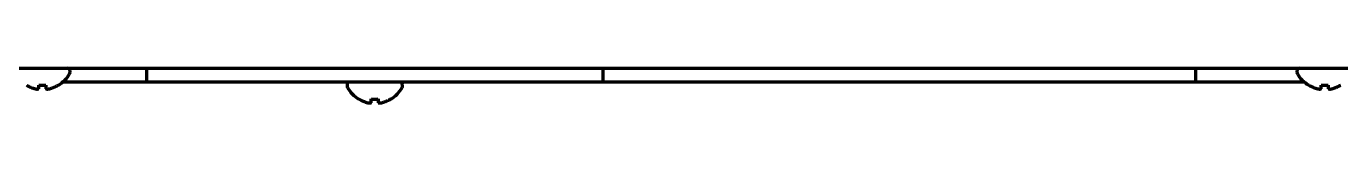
# Model space of a CAD drawing. Header units: inches. Extents: x -3022 to 7311, y 343 to 5680.
# Drawn here: x 5016 to 5205.6, y 2199.3 to 2204.3 of the extents above; entities that cross this region are included whole.
import ezdxf

# ---------------------------------------------------------------- set-up
doc = ezdxf.new("R2010")
doc.units = ezdxf.units.IN

msp = doc.modelspace()

# ---------------------------------------------------------------- linework, layer by layer
at = {"linetype": 'Continuous', "lineweight": 70}
for p, q in [((4570.48, 2204.29), (5394.48, 2204.29)), ((5022.28, 2203.69), (5022.28, 2203.89)), ((5033.32, 2204.29), (5033.32, 2202.29)), ((5099.16, 2204.29), (5099.16, 2202.29)), ((5184.66, 2204.29), (5184.66, 2202.29)), ((5199.28, 2203.89), (5199.28, 2203.69)), ((5015.98, 2201.81), (5015.98, 2201.85)), ((5020.58, 2201.85), (5020.58, 2201.81)), ((5025.32, 2202.29), (5021.23, 2202.29)), ((5033.32, 2202.29), (5025.32, 2202.29)), ((5036.32, 2202.29), (5033.32, 2202.29)), ((5096.16, 2202.29), (5036.32, 2202.29)), ((5062.24, 2201.89), (5062.24, 2201.69)), ((5070.24, 2201.69), (5070.24, 2201.89)), ((5099.16, 2202.29), (5096.16, 2202.29)), ((5107.16, 2202.29), (5099.16, 2202.29)), ((5176.66, 2202.29), (5107.16, 2202.29)), ((5184.66, 2202.29), (5176.66, 2202.29)), ((5187.66, 2202.29), (5184.66, 2202.29)), ((5200.33, 2202.29), (5187.66, 2202.29)), ((5200.98, 2201.81), (5200.98, 2201.85)), ((5205.58, 2201.85), (5205.58, 2201.81)), ((5063.94, 2199.81), (5063.94, 2199.85)), ((5068.54, 2199.85), (5068.54, 2199.81))]:
    msp.add_line(p, q, dxfattribs=at)
for centre, radius, start, end in [((5018.08, 2205.91), 4.8, 301.5837, 329.6988), ((5021.88, 2203.89), 0.4, 0, 90), ((5021.88, 2203.69), 0.4, 329.6988, 0), ((5199.68, 2203.89), 0.4, 90, 180), ((5199.68, 2203.69), 0.4, 180, 210.3012), ((5203.48, 2205.91), 4.8, 210.3012, 238.4186), ((5018.28, 2205.59), 3.78, 262.3959, 269.9965), ((5018.28, 2205.59), 3.78, 270.0035, 277.6041), ((5062.64, 2201.89), 0.4, 90, 180), ((5062.64, 2201.69), 0.4, 180, 210.3012), ((5066.44, 2203.91), 4.8, 210.3012, 238.4186), ((5066.04, 2203.91), 4.8, 301.5837, 329.6988), ((5069.84, 2201.89), 0.4, 0, 90), ((5069.84, 2201.69), 0.4, 329.6988, 0), ((5203.28, 2205.59), 3.78, 262.3959, 269.9965), ((5203.28, 2205.59), 3.78, 270.0035, 277.6041), ((5066.24, 2203.59), 3.78, 262.3959, 269.9965), ((5066.24, 2203.59), 3.78, 270.0035, 277.6041)]:
    msp.add_arc(centre, radius, start, end, dxfattribs=at)
for points in [[(5015.98, 2201.85), (5016.18, 2201.72), (5016.39, 2201.61), (5016.72, 2201.48), (5016.83, 2201.43), (5017.05, 2201.36), (5017.16, 2201.33), (5017.28, 2201.3)], [(5018.78, 2201.85), (5018.78, 2201.72), (5018.78, 2201.61), (5018.78, 2201.48), (5018.78, 2201.43), (5018.78, 2201.36), (5018.78, 2201.33), (5018.78, 2201.3)], [(5200.98, 2201.85), (5201.18, 2201.72), (5201.39, 2201.61), (5201.72, 2201.48), (5201.83, 2201.43), (5202.05, 2201.36), (5202.16, 2201.33), (5202.28, 2201.3)], [(5203.78, 2201.85), (5203.78, 2201.72), (5203.78, 2201.61), (5203.78, 2201.48), (5203.78, 2201.43), (5203.78, 2201.36), (5203.78, 2201.33), (5203.78, 2201.3)], [(5063.94, 2199.85), (5064.14, 2199.72), (5064.35, 2199.61), (5064.68, 2199.48), (5064.79, 2199.43), (5065.01, 2199.36), (5065.12, 2199.33), (5065.24, 2199.3)], [(5066.74, 2199.85), (5066.74, 2199.72), (5066.74, 2199.61), (5066.74, 2199.48), (5066.74, 2199.43), (5066.74, 2199.36), (5066.74, 2199.33), (5066.74, 2199.3)]]:
    msp.add_open_spline(points, degree=3, knots=[0, 0, 0, 0, 0.5, 0.5, 0.75, 0.75, 1, 1, 1, 1], dxfattribs=at)
for points in [[(5017.78, 2201.3), (5017.78, 2201.31), (5017.78, 2201.34), (5017.78, 2201.39), (5017.78, 2201.45), (5017.78, 2201.51), (5017.78, 2201.57), (5017.78, 2201.65), (5017.78, 2201.74), (5017.78, 2201.81), (5017.78, 2201.85)], [(5019.28, 2201.3), (5019.33, 2201.31), (5019.44, 2201.34), (5019.6, 2201.39), (5019.76, 2201.45), (5019.92, 2201.51), (5020.07, 2201.57), (5020.23, 2201.65), (5020.39, 2201.74), (5020.51, 2201.81), (5020.58, 2201.85)], [(5202.78, 2201.3), (5202.78, 2201.31), (5202.78, 2201.34), (5202.78, 2201.39), (5202.78, 2201.45), (5202.78, 2201.51), (5202.78, 2201.57), (5202.78, 2201.65), (5202.78, 2201.74), (5202.78, 2201.81), (5202.78, 2201.85)], [(5204.28, 2201.3), (5204.33, 2201.31), (5204.44, 2201.34), (5204.6, 2201.39), (5204.76, 2201.45), (5204.92, 2201.51), (5205.07, 2201.57), (5205.23, 2201.65), (5205.39, 2201.74), (5205.51, 2201.81), (5205.58, 2201.85)], [(5017.28, 2201.3), (5017.3, 2201.29), (5017.36, 2201.29), (5017.43, 2201.28), (5017.5, 2201.28), (5017.57, 2201.28), (5017.64, 2201.28), (5017.71, 2201.29), (5017.76, 2201.29), (5017.78, 2201.3)], [(5018.78, 2201.3), (5018.8, 2201.29), (5018.85, 2201.29), (5018.92, 2201.28), (5018.99, 2201.28), (5019.06, 2201.28), (5019.14, 2201.28), (5019.21, 2201.29), (5019.25, 2201.29), (5019.28, 2201.3)], [(5065.74, 2199.3), (5065.74, 2199.31), (5065.74, 2199.34), (5065.74, 2199.39), (5065.74, 2199.45), (5065.74, 2199.51), (5065.74, 2199.57), (5065.74, 2199.65), (5065.74, 2199.74), (5065.74, 2199.81), (5065.74, 2199.85)], [(5067.24, 2199.3), (5067.29, 2199.31), (5067.4, 2199.34), (5067.56, 2199.39), (5067.72, 2199.45), (5067.88, 2199.51), (5068.03, 2199.57), (5068.19, 2199.65), (5068.35, 2199.74), (5068.47, 2199.81), (5068.54, 2199.85)], [(5202.28, 2201.3), (5202.3, 2201.29), (5202.36, 2201.29), (5202.43, 2201.28), (5202.5, 2201.28), (5202.57, 2201.28), (5202.64, 2201.28), (5202.71, 2201.29), (5202.76, 2201.29), (5202.78, 2201.3)], [(5203.78, 2201.3), (5203.8, 2201.29), (5203.85, 2201.29), (5203.92, 2201.28), (5203.99, 2201.28), (5204.06, 2201.28), (5204.14, 2201.28), (5204.21, 2201.29), (5204.25, 2201.29), (5204.28, 2201.3)], [(5065.24, 2199.3), (5065.26, 2199.29), (5065.32, 2199.29), (5065.39, 2199.28), (5065.46, 2199.28), (5065.53, 2199.28), (5065.6, 2199.28), (5065.67, 2199.29), (5065.72, 2199.29), (5065.74, 2199.3)], [(5066.74, 2199.3), (5066.76, 2199.29), (5066.81, 2199.29), (5066.88, 2199.28), (5066.95, 2199.28), (5067.02, 2199.28), (5067.1, 2199.28), (5067.17, 2199.29), (5067.21, 2199.29), (5067.24, 2199.3)]]:
    msp.add_open_spline(points, degree=3, dxfattribs=at)

doc.saveas('drawing.dxf')
